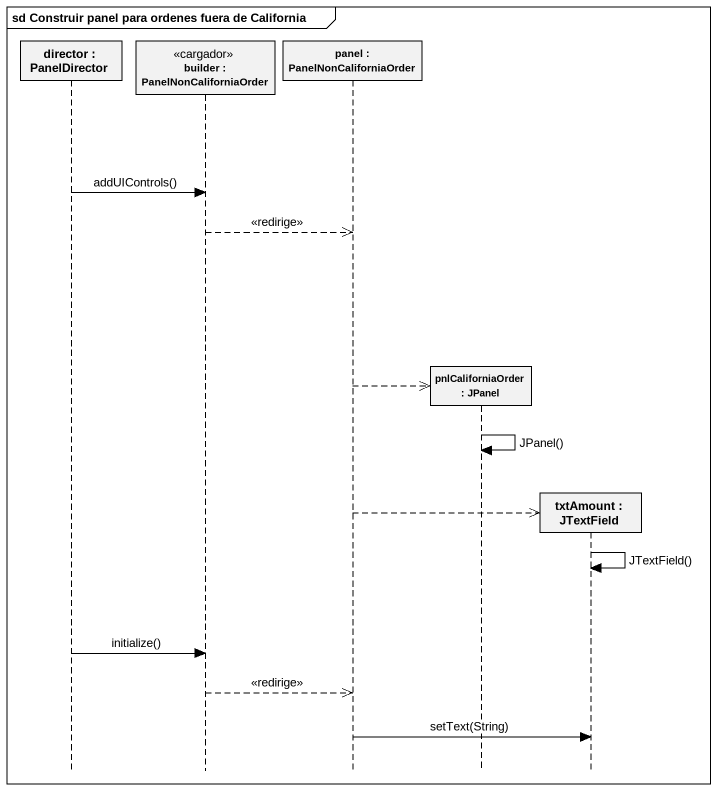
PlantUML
@startuml
mainframe sd Construir panel para ordenes fuera de California
hide footbox
participant "director : PanelDirector" as director
participant "builder : PanelNonCaliforniaOrder" as builder <<cargador>>
participant "panel : PanelNonCaliforniaOrder" as panel
participant "pnlCaliforniaOrder : JPanel" as pnlCaliforniaOrder
participant "txtAmount : JTextField" as txtAmount

director -> builder : addUIControls()
builder -->> panel : <<redirige>>
panel -->> pnlCaliforniaOrder **
pnlCaliforniaOrder -> pnlCaliforniaOrder : JPanel()
panel -->> txtAmount **
txtAmount -> txtAmount : JTextField()
director -> builder : initialize()
builder -->> panel : <<redirige>>
panel -> txtAmount : setText(String)
@enduml
